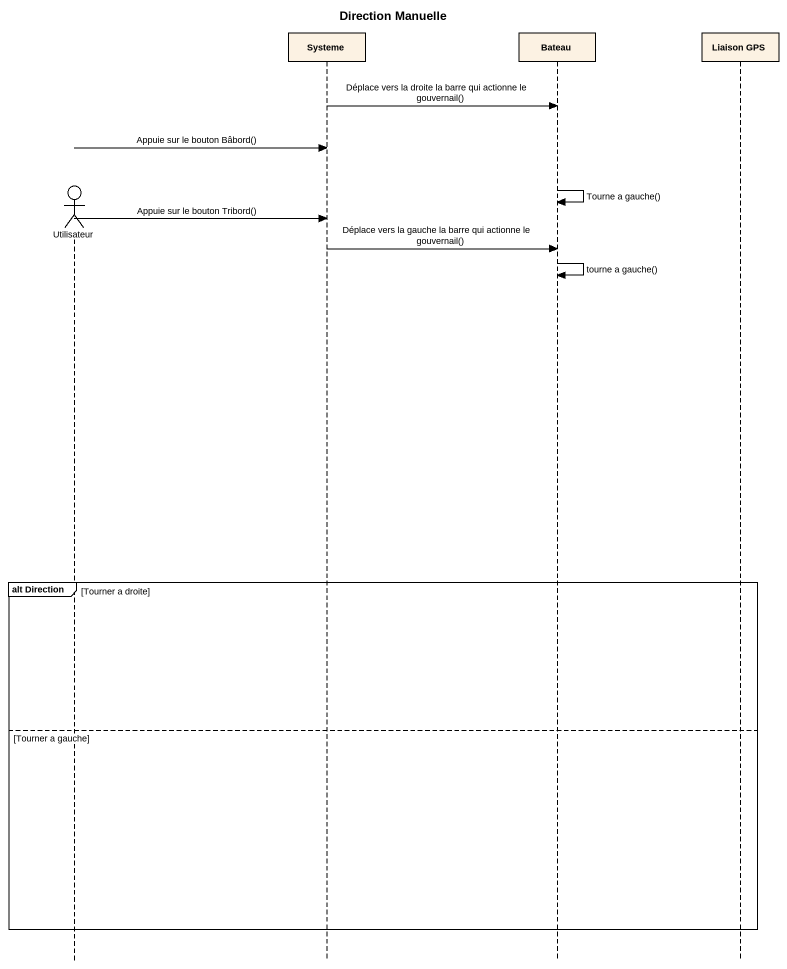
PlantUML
@startuml
title Direction Manuelle
hide footbox
actor Utilisateur
participant Systeme
participant Bateau
participant "Liaison GPS" as Liaison_GPS

Systeme -> Bateau : Déplace vers la droite la barre qui actionne le gouvernail()
Utilisateur -> Systeme : Appuie sur le bouton Bâbord()
Bateau -> Bateau : Tourne a gauche()
Utilisateur -> Systeme : Appuie sur le bouton Tribord()
Systeme -> Bateau : Déplace vers la gauche la barre qui actionne le gouvernail()
Bateau -> Bateau : tourne a gauche()
group alt Direction [Tourner a droite]
else Tourner a gauche
end
@enduml
